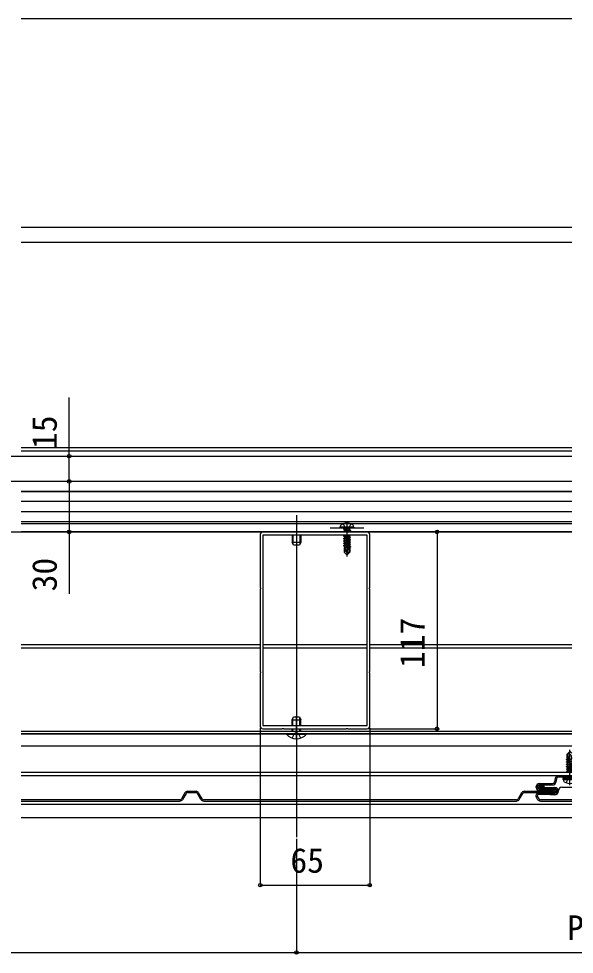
# Model space of a CAD drawing. Units: millimetres, scale not verified. Extents: x -875 to 875, y -1305 to 1297.
# Drawn here: x -410 to -80, y -1011 to -455 of the extents above; entities that cross this region are included whole.
import ezdxf
from ezdxf.enums import TextEntityAlignment as Align

# ---------------------------------------------------------------- set-up
doc = ezdxf.new("R2010")
doc.units = ezdxf.units.MM
doc.header["$LTSCALE"] = 8
for name, color, linetype in [('0-3_YKK_11', 7, 'Continuous'), ('0-4_YKK_12', 2, 'Continuous'), ('0-5_YKK_13', 4, 'Continuous'), ('0-6_YKK_D', 6, 'Continuous')]:
    doc.layers.add(name, color=color, linetype=linetype)
doc.styles.add('ＭＳ ゴシック', font='')
doc.styles.get('ＭＳ ゴシック').set_extended_font_data('MS Gothic')

msp = doc.modelspace()

# ---------------------------------------------------------------- linework, layer by layer
at = {"layer": '0-3_YKK_11'}
for points in [[(-266.5, -761.201), (-266.5, -792.743), (-266.38, -792.926), (-266.38, -793.476), (-266.5, -793.66)], [(-203, -759.701), (-214.542, -759.701), (-214.725, -759.821), (-215.275, -759.821), (-215.458, -759.701), (-252.542, -759.701), (-252.725, -759.821), (-253.275, -759.821), (-253.458, -759.701), (-265, -759.701)], [(-201.5, -875.201), (-201.5, -843.66), (-201.62, -843.476), (-201.62, -842.926), (-201.5, -842.743), (-201.5, -793.66), (-201.62, -793.476), (-201.62, -792.926), (-201.5, -792.743), (-201.5, -761.201)], [(-266.5, -793.66), (-266.5, -842.743), (-266.38, -842.926), (-266.38, -843.476), (-266.5, -843.66), (-266.5, -875.201)], [(-265, -876.701), (-253.458, -876.701), (-253.275, -876.581), (-252.725, -876.581), (-252.542, -876.701), (-215.458, -876.701), (-215.275, -876.581), (-214.725, -876.581), (-214.542, -876.701), (-203, -876.701)]]:
    msp.add_lwpolyline(points, dxfattribs=at)
msp.add_lwpolyline([(-265, -761.701), (-265, -874.701), (-203, -874.701), (-203, -761.701)], close=True, dxfattribs=at)
for centre, start, end in [((-265, -761.201), 90, 180), ((-203, -761.201), 360, 90), ((-265, -875.201), 180, 270), ((-203, -875.201), 270, 0)]:
    msp.add_arc(centre, 1.5, start, end, dxfattribs=at)
at = {"layer": '0-4_YKK_12'}
for p, q in [((-81.5, -454.7), (-408.5, -454.7)), ((-81.5, -578.7), (-408.5, -578.7)), ((-81.5, -587.7), (-408.5, -587.7)), ((-81.5, -709.7), (-408.5, -709.7)), ((-81.5, -711.7), (-408.5, -711.7)), ((-408.5, -714.7), (-81.5, -714.7)), ((-408.5, -735.7), (-81.5, -735.7)), ((-245, -749.701), (-245, -941.2)), ((-408.5, -754.7), (-81.5, -754.7)), ((-408.5, -759.7), (-81.5, -759.7)), ((-408.5, -826.7), (-266.5, -826.7)), ((-265, -826.7), (-203, -826.7)), ((-201.5, -826.7), (-81.5, -826.7)), ((-408.5, -828.7), (-266.5, -828.7)), ((-265, -828.7), (-203, -828.7)), ((-201.5, -828.7), (-81.5, -828.7)), ((-408.5, -878.1), (-81.5, -878.1)), ((-408.5, -879.7), (-81.5, -879.7)), ((-81.5, -879.7), (-408.5, -879.7)), ((-81.5, -887.129), (-408.5, -887.129)), ((-81.5, -902.7), (-408.5, -902.7)), ((-81.5, -904.7), (-408.5, -904.7)), ((-81.5, -921.7), (-408.5, -921.7)), ((-81.5, -929.7), (-408.5, -929.7))]:
    msp.add_line(p, q, dxfattribs=at)
at = {"layer": '0-5_YKK_13'}
for p, q in [((-81.5, -729.701), (-530, -729.701)), ((-81.5, -735.701), (-408.5, -735.701)), ((-81.5, -741.701), (-408.5, -741.701)), ((-81.5, -747.701), (-408.5, -747.701)), ((-81.5, -753.701), (-408.5, -753.701)), ((-219, -756.903), (-218.858, -756.1)), ((-215, -753.503), (-215, -774.403)), ((-211, -756.903), (-211.141, -756.1)), ((-81.5, -759.701), (-408.5, -759.701)), ((-247.5, -761.701), (-247.5, -766)), ((-247.067, -761.701), (-247.067, -766.92)), ((-242.933, -761.701), (-242.933, -766.92)), ((-242.5, -761.701), (-242.5, -766)), ((-225, -757.403), (-205, -757.403)), ((-211, -756.903), (-219, -756.903)), ((-219, -756.903), (-218.912, -757.403)), ((-211.088, -757.403), (-218.912, -757.403)), ((-217.1, -758.053), (-213.5, -757.453)), ((-213.5, -757.553), (-217.1, -758.153)), ((-217.1, -758.053), (-216.55, -757.735)), ((-217.1, -758.053), (-217.1, -758.153)), ((-217.1, -758.053), (-217.1, -758.153)), ((-217.1, -758.153), (-216.55, -758.47)), ((-217.1, -759.453), (-212.9, -758.753)), ((-212.9, -758.853), (-217.1, -759.553)), ((-217.1, -759.453), (-216.55, -759.135)), ((-217.1, -759.453), (-217.1, -759.553)), ((-217.1, -759.553), (-216.843, -759.701)), ((-213.191, -761.701), (-217.1, -762.353)), ((-217.1, -762.253), (-213.791, -761.701)), ((-213.5, -757.453), (-216.55, -757.735)), ((-216.55, -758.47), (-213.5, -757.553)), ((-216.55, -757.603), (-216.55, -757.735)), ((-213.45, -758.435), (-216.55, -759.135)), ((-216.55, -758.47), (-216.55, -759.135)), ((-215.514, -761.701), (-216.55, -761.935)), ((-216.55, -761.701), (-216.55, -761.935)), ((-213.45, -759.17), (-215.802, -759.701)), ((-213.5, -757.453), (-213.5, -757.553)), ((-213.45, -757.603), (-213.45, -758.435)), ((-212.9, -758.753), (-213.45, -758.435)), ((-212.9, -758.853), (-213.45, -759.17)), ((-213.45, -759.17), (-213.45, -759.701)), ((-212.9, -758.753), (-212.9, -758.853)), ((-211, -756.903), (-211.088, -757.403)), ((-242.5, -766), (-247.5, -766)), ((-246.7, -767.7), (-247.5, -766)), ((-242.5, -766), (-243.3, -767.7)), ((-217.1, -762.253), (-216.55, -761.935)), ((-217.1, -762.253), (-217.1, -762.353)), ((-217.1, -762.353), (-216.55, -762.67)), ((-217.1, -763.653), (-212.9, -762.953)), ((-212.9, -763.053), (-217.1, -763.753)), ((-217.1, -763.653), (-216.55, -763.335)), ((-217.1, -763.653), (-217.1, -763.753)), ((-217.1, -763.753), (-216.55, -764.07)), ((-217.1, -765.053), (-212.9, -764.353)), ((-212.9, -764.453), (-217.1, -765.153)), ((-217.1, -765.053), (-216.55, -764.735)), ((-217.1, -765.053), (-217.1, -765.153)), ((-217.1, -765.153), (-216.55, -765.47)), ((-217.1, -766.453), (-212.9, -765.753)), ((-212.9, -765.853), (-217.1, -766.553)), ((-217.1, -766.453), (-216.55, -766.135)), ((-217.1, -766.453), (-217.1, -766.553)), ((-217.1, -766.553), (-216.55, -766.87)), ((-217.1, -767.853), (-214.074, -767.349)), ((-213.45, -762.635), (-216.55, -763.335)), ((-216.55, -762.67), (-216.55, -763.335)), ((-213.45, -764.035), (-216.55, -764.735)), ((-216.55, -764.07), (-216.55, -764.735)), ((-213.45, -765.435), (-216.55, -766.135)), ((-216.55, -765.47), (-216.55, -766.135)), ((-213.45, -766.835), (-216.55, -767.535)), ((-216.55, -766.87), (-216.55, -767.535)), ((-213.668, -767.28), (-214.85, -772.979)), ((-213.668, -767.281), (-212.9, -767.153)), ((-212.9, -767.253), (-213.613, -767.372)), ((-213.45, -761.97), (-213.45, -762.635)), ((-212.9, -762.953), (-213.45, -762.635)), ((-213.45, -763.37), (-213.45, -764.035)), ((-212.9, -764.353), (-213.45, -764.035)), ((-213.45, -764.77), (-213.45, -765.435)), ((-212.9, -765.753), (-213.45, -765.435)), ((-213.45, -766.17), (-213.45, -766.835)), ((-212.9, -767.153), (-213.45, -766.835)), ((-212.9, -762.953), (-212.9, -763.053)), ((-212.9, -764.353), (-212.9, -764.453)), ((-212.9, -765.753), (-212.9, -765.853)), ((-212.9, -767.153), (-212.9, -767.253)), ((-243.3, -767.7), (-246.7, -767.7)), ((-214.102, -767.453), (-217.1, -767.953)), ((-217.1, -767.853), (-216.55, -767.535)), ((-217.1, -767.853), (-217.1, -767.953)), ((-217.1, -767.953), (-216.55, -768.27)), ((-216.7, -769.003), (-216.55, -768.935)), ((-216.7, -769.003), (-216.7, -771.853)), ((-214.424, -769.003), (-216.7, -769.003)), ((-215.743, -771.05), (-216.7, -771.853)), ((-215.15, -773.403), (-216.7, -771.853)), ((-214.16, -767.731), (-216.55, -768.27)), ((-216.55, -768.27), (-216.55, -768.935)), ((-214.305, -768.428), (-216.55, -768.935)), ((-214.365, -768.72), (-216.083, -769.003)), ((-215, -771.781), (-215.15, -773.403)), ((-214.09, -767.396), (-215, -771.781)), ((-215, -771.781), (-215, -773.403)), ((-213.6, -771.729), (-214.85, -772.979)), ((-214.85, -773.403), (-213.3, -771.853)), ((-214.42, -768.987), (-214.504, -769.003)), ((-213.45, -768.235), (-213.603, -768.27)), ((-213.6, -767.451), (-213.6, -771.729)), ((-213, -768.495), (-213.6, -768.594)), ((-213, -768.711), (-213.6, -768.827)), ((-213.3, -769.003), (-213.6, -769.003)), ((-213.3, -771.853), (-213.6, -771.729)), ((-213.45, -767.57), (-213.45, -768.235)), ((-213, -768.495), (-213.45, -768.235)), ((-213, -768.711), (-213.3, -768.884)), ((-213.3, -768.884), (-213.3, -771.853)), ((-213, -768.495), (-213, -768.711)), ((-215.15, -773.403), (-214.85, -773.403)), ((-214.85, -772.979), (-214.85, -773.403)), ((-247.5, -871.4), (-246.7, -869.7)), ((-247.5, -874.701), (-247.5, -871.4)), ((-247.5, -871.4), (-242.5, -871.4)), ((-247.067, -874.701), (-247.067, -870.48)), ((-246.7, -869.7), (-243.3, -869.7)), ((-245, -883.2), (-245, -869.2)), ((-243.3, -869.7), (-242.5, -871.4)), ((-242.933, -874.701), (-242.933, -870.48)), ((-242.5, -874.701), (-242.5, -871.4)), ((-247.5, -878.1), (-247.5, -876.701)), ((-247.067, -878.1), (-247.067, -876.701)), ((-242.933, -878.1), (-242.933, -876.701)), ((-242.5, -878.1), (-242.5, -876.701)), ((-239.1, -879.7), (-250.9, -879.7)), ((-250.9, -879.948), (-250.9, -879.7)), ((-250.9, -879.948), (-239.1, -879.948)), ((-247.5, -882.283), (-246.145, -879.565)), ((-245, -878.956), (-246.145, -879.565)), ((-245, -878.956), (-243.855, -879.565)), ((-242.5, -882.283), (-243.855, -879.565)), ((-239.1, -879.948), (-239.1, -879.7)), ((-82.533, -910.2), (-82.533, -889.3)), ((-84.533, -894.992), (-84.233, -894.819)), ((-84.533, -894.992), (-83.933, -894.876)), ((-84.533, -895.208), (-84.533, -894.992)), ((-84.533, -895.208), (-83.933, -895.109)), ((-84.533, -895.208), (-84.083, -895.468)), ((-82.683, -890.3), (-84.233, -891.85)), ((-84.233, -894.819), (-84.233, -891.85)), ((-84.233, -891.85), (-83.933, -891.974)), ((-84.233, -894.7), (-83.933, -894.7)), ((-83.933, -891.974), (-82.683, -890.724)), ((-83.933, -896.252), (-83.933, -891.974)), ((-83.865, -896.423), (-82.683, -890.724)), ((-83.443, -896.307), (-82.533, -891.922)), ((-83.228, -895.275), (-81.5, -894.884)), ((-83.168, -894.983), (-81.45, -894.7)), ((-83.113, -894.716), (-83.029, -894.7)), ((-83.109, -894.7), (-81.5, -894.7)), ((-82.383, -890.3), (-82.683, -890.3)), ((-82.683, -890.724), (-82.683, -890.3)), ((-82.533, -891.922), (-82.533, -890.3)), ((-82.533, -891.922), (-82.383, -890.3)), ((-82.383, -890.3), (-81.5, -891.183)), ((-81.79, -892.653), (-81.5, -892.41)), ((-84.633, -896.45), (-83.92, -896.331)), ((-83.865, -896.422), (-84.633, -896.55)), ((-84.633, -896.55), (-84.633, -896.45)), ((-84.633, -896.55), (-84.083, -896.868)), ((-84.633, -897.85), (-81.5, -897.328)), ((-81.5, -897.428), (-84.633, -897.95)), ((-84.633, -897.95), (-84.633, -897.85)), ((-84.633, -897.95), (-84.083, -898.268)), ((-84.633, -899.25), (-81.5, -898.728)), ((-81.5, -898.828), (-84.633, -899.35)), ((-84.633, -899.35), (-84.633, -899.25)), ((-84.633, -899.35), (-84.083, -899.668)), ((-84.633, -900.65), (-81.5, -900.128)), ((-81.5, -900.228), (-84.633, -900.75)), ((-84.633, -900.75), (-84.633, -900.65)), ((-84.633, -900.75), (-84.083, -901.068)), ((-84.083, -895.468), (-83.93, -895.433)), ((-84.083, -896.132), (-84.083, -895.468)), ((-84.083, -896.868), (-81.5, -896.284)), ((-84.083, -897.532), (-84.083, -896.868)), ((-84.083, -898.268), (-81.5, -897.684)), ((-84.083, -898.932), (-84.083, -898.268)), ((-84.083, -899.668), (-81.5, -899.084)), ((-84.083, -900.332), (-84.083, -899.668)), ((-84.083, -901.068), (-81.5, -900.484)), ((-81.5, -896.028), (-83.459, -896.354)), ((-83.431, -896.25), (-81.5, -895.928)), ((-83.373, -895.972), (-81.5, -895.549)), ((-89.32, -904.7), (-408.5, -904.7)), ((-91.287, -906.339), (-91.65, -908.316)), ((-81.5, -904.7), (-89.32, -904.7)), ((-81.5, -905.5), (-89.32, -905.5)), ((-86.82, -905.5), (-86.82, -906.3)), ((-86.82, -905.5), (-81.5, -905.5)), ((-81.5, -906.3), (-86.82, -906.3)), ((-86.533, -906.8), (-86.445, -906.3)), ((-86.445, -906.3), (-81.5, -906.3)), ((-84.633, -902.05), (-81.5, -901.528)), ((-81.5, -901.628), (-84.633, -902.15)), ((-84.633, -902.15), (-84.633, -902.05)), ((-84.633, -902.15), (-84.083, -902.468)), ((-84.083, -901.732), (-84.083, -901.068)), ((-84.083, -902.468), (-81.5, -901.884)), ((-84.083, -902.7), (-84.083, -902.468)), ((-81.5, -906.403), (-82.533, -905.854)), ((-82.168, -902.7), (-81.5, -902.549)), ((-102.62, -911.7), (-102.62, -911.1)), ((-101.82, -911.7), (-101.82, -911.1)), ((-100.82, -909.3), (-92.83, -909.3)), ((-100.82, -910.1), (-92.83, -910.1)), ((-100.82, -910.4), (-97.82, -910.4)), ((-100.82, -911.2), (-97.82, -911.2)), ((-100.82, -911.6), (-91.62, -911.6)), ((-97.82, -911.2), (-97.82, -910.4)), ((-90.5, -906.484), (-90.863, -908.461)), ((-87.32, -911.4), (-81.5, -911.4)), ((-86.533, -906.8), (-86.391, -907.602)), ((-86.533, -906.8), (-81.5, -906.8)), ((-311.295, -914.8), (-313.315, -918.3)), ((-310.602, -915.2), (-312.623, -918.7)), ((-309.736, -913.9), (-304.664, -913.9)), ((-309.736, -914.7), (-304.664, -914.7)), ((-301.777, -918.7), (-303.798, -915.2)), ((-301.085, -918.3), (-303.105, -914.8)), ((-111.295, -914.8), (-113.315, -918.3)), ((-112.623, -918.7), (-110.602, -915.2)), ((-109.736, -913.9), (-92.82, -913.9)), ((-109.736, -914.7), (-92.82, -914.7)), ((-101.777, -918.7), (-102.615, -917.25)), ((-101.922, -916.85), (-101.085, -918.3)), ((-101.315, -915), (-91.62, -915)), ((-91.62, -915.8), (-101.315, -915.8)), ((-100.82, -912.4), (-91.62, -912.4)), ((-92.82, -912.7), (-100.82, -912.7)), ((-92.82, -913.5), (-100.82, -913.5)), ((-91.62, -916), (-94.32, -916)), ((-89.32, -913.7), (-89.32, -913.4)), ((-314.355, -918.9), (-408.5, -918.9)), ((-408.5, -919.7), (-314.355, -919.7)), ((-114.355, -918.9), (-300.045, -918.9)), ((-300.045, -919.7), (-114.355, -919.7)), ((-81.5, -918.9), (-100.045, -918.9)), ((-100.045, -919.7), (-81.5, -919.7))]:
    msp.add_line(p, q, dxfattribs=at)
for points in [[(-217.3, -754.923), (-216.145, -757.24), (-215, -757.849)], [(-212.7, -754.923), (-213.855, -757.24), (-215, -757.849)], [(-212.984, -761.701), (-213.45, -761.97), (-216.55, -762.67)], [(-212.9, -763.053), (-213.45, -763.37), (-216.55, -764.07)], [(-212.9, -764.453), (-213.45, -764.77), (-216.55, -765.47)], [(-212.9, -765.853), (-213.45, -766.17), (-216.55, -766.87)], [(-212.9, -767.253), (-213.45, -767.57), (-213.6, -767.604)], [(-215, -771.781), (-215.743, -771.05), (-215.9, -769.003)], [(-82.533, -891.922), (-81.79, -892.653), (-81.633, -894.7)], [(-84.633, -896.45), (-84.083, -896.132), (-83.933, -896.099)], [(-84.633, -897.85), (-84.083, -897.532), (-81.5, -896.949)], [(-84.633, -899.25), (-84.083, -898.932), (-81.5, -898.349)], [(-84.633, -900.65), (-84.083, -900.332), (-81.5, -899.749)], [(-84.833, -908.779), (-83.678, -906.463), (-82.533, -905.854)], [(-84.633, -902.05), (-84.083, -901.732), (-81.5, -901.149)]]:
    msp.add_lwpolyline(points, dxfattribs=at)
for centre, radius in [((-91.62, -913.7), 1.3), ((-92.728, -913.695), 0.1), ((-92.329, -912.989), 0.1), ((-92.229, -914.488), 0.1), ((-91.819, -913.688), 0.1), ((-91.596, -914.288), 0.1), ((-91.475, -912.766), 0.1), ((-91.044, -913.898), 0.1), ((-90.944, -913.189), 0.1), ((-90.944, -914.388), 0.1)]:
    msp.add_circle(centre, radius, dxfattribs=at)
for centre, radius, start, end in [((-217.972, -756.257), 0.9, 122.05588, 170), ((-215, -761.003), 6.5, 57.94412, 122.05588), ((-212.028, -756.257), 0.9, 10, 57.94412), ((-216.75, -757.603), 0.2, 0, 90), ((-213.25, -757.603), 0.2, 90, 180), ((-213.848, -767.451), 0.248, 0, 167.19096), ((-245, -875), 7.7, 219.98312, 320.01688), ((-83.685, -896.252), 0.248, 180, 347.19096), ((-89.32, -906.7), 2, 90, 169.61396), ((-89.32, -906.7), 1.2, 90, 169.61396), ((-100.82, -911.1), 1.8, 90, 180), ((-100.82, -911.7), 1.8, 180, 270), ((-100.82, -911.1), 1, 90, 180), ((-100.82, -911.4), 1, 90, 180), ((-100.82, -911.4), 1, 180, 270), ((-100.82, -911.7), 1, 180, 270), ((-100.82, -911.4), 0.2, 90, 180), ((-100.82, -911.4), 0.2, 180, 270), ((-92.83, -908.1), 1.2, 270, 349.61396), ((-92.83, -908.1), 2, 270, 349.61396), ((-91.62, -913.7), 2.1, 360, 90), ((-87.32, -913.4), 2, 90, 180), ((-85.505, -907.446), 0.9, 190, 237.94412), ((-82.533, -902.7), 6.5, 237.94412, 279.14433), ((-309.736, -915.7), 1.8, 90, 150), ((-309.736, -915.7), 1, 90, 150), ((-304.664, -915.7), 1.8, 30, 90), ((-304.664, -915.7), 1, 30, 90), ((-109.736, -915.7), 1.8, 90, 150), ((-109.736, -915.7), 1, 90, 150), ((-101.315, -916.5), 1.5, 90, 210), ((-101.315, -916.5), 0.7, 90, 210), ((-92.82, -913.7), 1, 0, 90), ((-92.82, -913.7), 0.2, 0, 90), ((-92.82, -913.7), 0.2, 270, 360), ((-92.82, -913.7), 1, 270, 0), ((-91.62, -913.7), 1.3, 360, 90), ((-91.62, -913.7), 2.1, 270, 360), ((-91.62, -913.7), 1.3, 270, 360), ((-91.62, -913.7), 2.3, 270, 360), ((-314.355, -917.7), 1.2, 270, 330), ((-314.355, -917.7), 2, 270, 330), ((-300.045, -917.7), 2, 210, 270), ((-300.045, -917.7), 1.2, 210, 270), ((-114.355, -917.7), 1.2, 270, 330), ((-114.355, -917.7), 2, 270, 330), ((-100.045, -917.7), 2, 210, 270), ((-100.045, -917.7), 1.2, 210, 270)]:
    msp.add_arc(centre, radius, start, end, dxfattribs=at)
at = {"layer": '0-6_YKK_D'}
for p, q in [((-549.3, -714.7), (-379, -714.7)), ((-499.3, -759.7), (-379, -759.7)), ((-202, -759.7), (-160.5, -759.7)), ((-161.5, -759.7), (-161.5, -876.701)), ((-266.5, -876.201), (-266.5, -970.7)), ((-202, -876.701), (-160.5, -876.701)), ((-201.5, -876.201), (-201.5, -970.7)), ((-245, -942.2), (-245, -1010.7)), ((-245, -942.2), (-245, -1010.7)), ((-266.5, -969.7), (-201.5, -969.7)), ((-585, -1009.7), (-245, -1009.7)), ((-245, -1009.7), (95, -1009.7))]:
    msp.add_line(p, q, dxfattribs=at)
for points in [[(-380, -729.701), (-380, -714.7), (-380, -679.855)], [(-380, -729.701), (-380, -759.7), (-380, -796.592)]]:
    msp.add_lwpolyline(points, dxfattribs=at)
for centre in [(-380, -714.7), (-380, -729.701), (-380, -729.701), (-380, -759.7), (-161.5, -759.7), (-161.5, -876.701), (-266.5, -969.7), (-201.5, -969.7), (-245, -1009.7), (-245, -1009.7)]:
    msp.add_circle(centre, 1.075, dxfattribs=at)

# ---------------------------------------------------------------- texts
at = {"layer": '0-6_YKK_D', "style": 'ＭＳ ゴシック'}
for s, p in [('15', (-383, -710.468)), ('30', (-383, -795.07)), ('117', (-164.5, -840.644))]:
    msp.add_text(s, height=14.66, rotation=90, dxfattribs=at).set_placement(p, align=Align.BOTTOM_LEFT)
for s, p in [('65', (-248.602, -966.7)), ('P', (-84.205, -1006.7))]:
    msp.add_text(s, height=14.66, dxfattribs=at).set_placement(p, align=Align.BOTTOM_LEFT)

doc.saveas('drawing.dxf')
